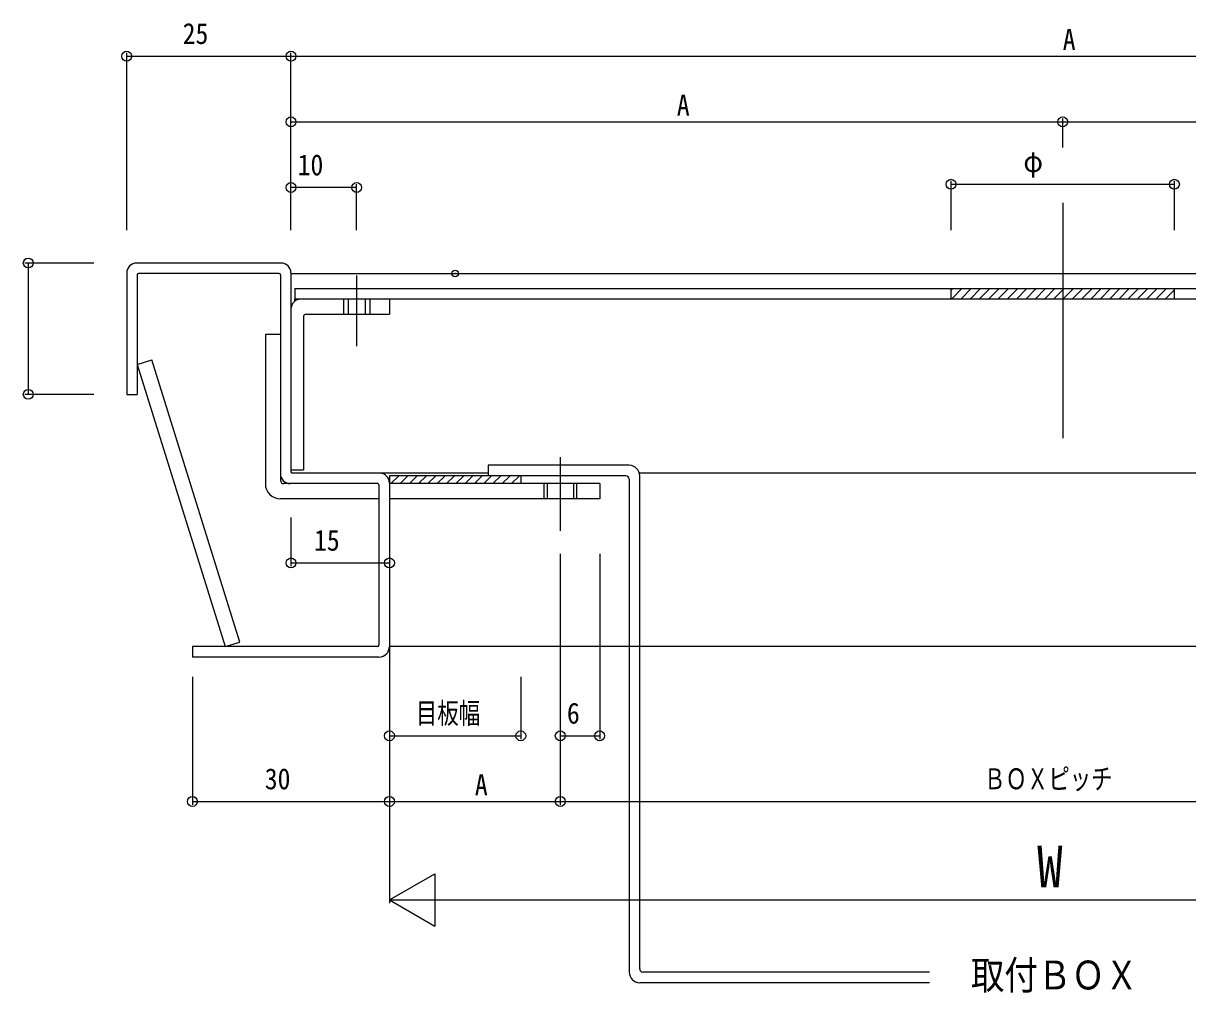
# Model space of a CAD drawing. Units: millimetres, scale not verified. Extents: x -397 to 397, y -282 to 282.
# Drawn here: x -17.9 to 159.4, y -60.1 to 87.5 of the extents above; entities that cross this region are included whole.
import ezdxf
from ezdxf.enums import TextEntityAlignment as Align

# ---------------------------------------------------------------- set-up
doc = ezdxf.new("R2010")
doc.units = ezdxf.units.MM
doc.header["$LTSCALE"] = 2
doc.header["$PDMODE"] = 32
doc.header["$PDSIZE"] = 1
for name, color, linetype in [('0-2_YKK_11', 7, 'Continuous'), ('0-3_YKK_12', 2, 'Continuous'), ('0-4_YKK_13', 4, 'Continuous'), ('0-7_YKK_D', 6, 'Continuous')]:
    doc.layers.add(name, color=color, linetype=linetype)
doc.styles.add('ＭＳ ゴシック', font='')
doc.styles.get('ＭＳ ゴシック').set_extended_font_data('MS Gothic')

msp = doc.modelspace()

# ---------------------------------------------------------------- linework, layer by layer
at = {"layer": '0-2_YKK_11'}
for p, q in [((140.336, 60.212), (140.336, 24.341)), ((21.336, 51.022), (-0.664, 51.022)), ((-2.164, 49.522), (-2.164, 31.022)), ((-0.564, 49.222), (-0.564, 31.022)), ((21.036, 49.422), (-0.364, 49.422)), ((21.236, 49.222), (21.236, 18.922)), ((22.836, 49.522), (22.836, 19.222)), ((32.836, 49.122), (32.836, 38.377)), ((23.436, 47.122), (257.236, 47.122)), ((23.436, 47.122), (23.436, 45.522)), ((123.336, 46.878), (123.58, 47.122)), ((123.336, 45.522), (123.336, 47.122)), ((123.336, 45.522), (123.336, 47.122)), ((123.336, 45.522), (123.336, 47.122)), ((123.395, 45.522), (124.995, 47.122)), ((124.809, 45.522), (126.409, 47.122)), ((126.223, 45.522), (127.823, 47.122)), ((127.637, 45.522), (129.237, 47.122)), ((129.051, 45.522), (130.651, 47.122)), ((130.466, 45.522), (132.066, 47.122)), ((131.88, 45.522), (133.48, 47.122)), ((133.294, 45.522), (134.894, 47.122)), ((134.708, 45.522), (136.308, 47.122)), ((136.123, 45.522), (137.723, 47.122)), ((137.537, 45.522), (139.137, 47.122)), ((138.951, 45.522), (140.551, 47.122)), ((140.365, 45.522), (141.965, 47.122)), ((141.779, 45.522), (143.379, 47.122)), ((143.194, 45.522), (144.794, 47.122)), ((144.608, 45.522), (146.208, 47.122)), ((146.022, 45.522), (147.622, 47.122)), ((147.436, 45.522), (149.036, 47.122)), ((148.85, 45.522), (150.45, 47.122)), ((150.265, 45.522), (151.865, 47.122)), ((151.679, 45.522), (153.279, 47.122)), ((153.093, 45.522), (154.693, 47.122)), ((154.507, 45.522), (156.107, 47.122)), ((155.921, 45.522), (157.336, 46.936)), ((157.336, 45.522), (157.336, 47.122)), ((157.336, 45.522), (157.336, 47.122)), ((157.336, 45.522), (157.336, 47.122)), ((257.236, 45.522), (23.436, 45.522)), ((23.436, 45.222), (23.436, 45.522)), ((30.836, 45.522), (30.836, 43.222)), ((31.536, 45.522), (31.536, 43.222)), ((34.136, 45.522), (34.136, 43.222)), ((34.836, 45.522), (34.836, 43.222)), ((37.836, 45.522), (37.836, 43.222)), ((24.736, 42.822), (24.736, 19.522)), ((25.136, 43.222), (37.836, 43.222)), ((18.936, 40.122), (18.936, 17.422)), ((21.236, 40.122), (18.936, 40.122)), ((21.236, 40.122), (21.236, 17.922)), ((-2.164, 31.022), (-0.564, 31.022)), ((63.836, 21.475), (63.836, 10.228)), ((22.836, 19.522), (24.736, 19.522)), ((74.336, 20.222), (52.836, 20.222)), ((52.836, 20.222), (52.836, 18.622)), ((36.336, 19.022), (23.036, 19.022)), ((57.836, 18.622), (37.836, 18.622)), ((37.836, 18.622), (37.836, 17.422)), ((38.037, 17.422), (39.237, 18.622)), ((39.451, 17.422), (40.651, 18.622)), ((40.865, 17.422), (42.065, 18.622)), ((42.279, 17.422), (43.479, 18.622)), ((43.694, 17.422), (44.894, 18.622)), ((45.108, 17.422), (46.308, 18.622)), ((46.522, 17.422), (47.722, 18.622)), ((47.936, 17.422), (49.136, 18.622)), ((49.35, 17.422), (50.55, 18.622)), ((50.765, 17.422), (51.965, 18.622)), ((52.179, 17.422), (53.379, 18.622)), ((73.836, 18.622), (52.836, 18.622)), ((53.593, 17.422), (54.793, 18.622)), ((55.007, 17.422), (56.207, 18.622)), ((56.421, 17.422), (57.621, 18.622)), ((57.836, 18.622), (57.836, 17.422)), ((74.336, 18.122), (74.336, -56.978)), ((75.936, -56.478), (75.936, 18.622)), ((36.036, 17.422), (21.736, 17.422)), ((36.036, 17.422), (22.736, 17.422)), ((36.236, 17.222), (36.236, -7.178)), ((37.836, 17.522), (37.836, -7.378)), ((69.836, 17.422), (37.836, 17.422)), ((61.336, 17.422), (61.336, 15.122)), ((61.836, 17.422), (61.836, 15.122)), ((65.836, 17.422), (65.836, 15.122)), ((66.336, 15.122), (66.336, 17.422)), ((69.836, 17.422), (69.836, 15.122)), ((36.236, 15.122), (21.236, 15.122)), ((69.836, 15.122), (37.836, 15.122)), ((36.036, -7.378), (7.836, -7.378)), ((7.836, -7.378), (7.836, -8.978)), ((36.236, -8.978), (7.836, -8.978)), ((120.035, -56.978), (76.436, -56.978)), ((120.035, -58.578), (75.936, -58.578))]:
    msp.add_line(p, q, dxfattribs=at)
for centre, radius, start, end in [((-0.664, 49.522), 1.5, 90, 180), ((21.336, 49.522), 1.5, 0, 90), ((-0.364, 49.222), 0.2, 90, 180), ((21.036, 49.222), 0.2, 0, 90), ((24.336, 44.022), 1.5, 90, 180), ((25.136, 42.822), 0.4, 90, 180), ((74.336, 18.622), 1.6, 0, 90), ((22.736, 18.922), 1.5, 180, 270), ((21.736, 17.922), 0.5, 180, 270), ((23.036, 19.222), 0.2, 180, 270), ((36.336, 17.522), 1.5, 0, 90), ((73.836, 18.122), 0.5, 0, 90), ((21.236, 17.422), 2.3, 180, 270), ((36.036, 17.222), 0.2, 0, 90), ((36.036, -7.178), 0.2, 270, 0), ((36.236, -7.378), 1.6, 270, 0), ((76.436, -56.478), 0.5, 180, 270), ((75.936, -56.978), 1.6, 180, 270)]:
    msp.add_arc(centre, radius, start, end, dxfattribs=at)
msp.add_point((47.836, 49.422), dxfattribs=at)
at = {"layer": '0-3_YKK_12'}
for p, q in [((22.836, 49.422), (257.836, 49.422)), ((52.836, 19.022), (36.336, 19.022)), ((204.787, 19.022), (75.885, 19.022)), ((242.836, -7.378), (37.836, -7.378))]:
    msp.add_line(p, q, dxfattribs=at)
at = {"layer": '0-4_YKK_13'}
for p, q in [((-0.564, 35.581), (1.631, 36.266)), ((-0.564, 35.581), (12.836, -7.378)), ((15.031, -6.693), (1.631, 36.266)), ((12.836, -7.378), (15.031, -6.693))]:
    msp.add_line(p, q, dxfattribs=at)
at = {"layer": '0-7_YKK_D'}
for p, q in [((-2.164, 56.022), (-2.164, 83.022)), ((-2.164, 82.522), (22.836, 82.522)), ((22.836, 56.022), (22.836, 83.022)), ((22.836, 56.022), (22.836, 83.022)), ((22.836, 82.522), (257.836, 82.522)), ((22.836, 56.022), (22.836, 73.022)), ((140.336, 68.607), (140.336, 73.022)), ((140.336, 69.335), (140.336, 73.022)), ((22.836, 72.522), (140.336, 72.522)), ((140.336, 72.522), (257.836, 72.522)), ((22.836, 56.022), (22.836, 63.022)), ((32.836, 62.522), (22.836, 62.522)), ((32.836, 56.022), (32.836, 63.022)), ((123.336, 56.022), (123.336, 63.526)), ((123.336, 56.022), (123.336, 63.526)), ((123.336, 56.022), (123.336, 63.526)), ((123.336, 63.026), (157.336, 63.026)), ((123.336, 63.026), (157.336, 63.026)), ((123.336, 63.026), (157.336, 63.026)), ((157.336, 56.022), (157.336, 63.526)), ((157.336, 56.022), (157.336, 63.526)), ((157.336, 56.022), (157.336, 63.526)), ((-7.164, 51.022), (-17.664, 51.022)), ((-17.164, 51.022), (-17.164, 31.022)), ((-7.164, 31.022), (-17.664, 31.022)), ((37.836, 17.522), (37.836, 4.858)), ((22.836, 12.275), (22.836, 4.858)), ((22.836, 5.358), (37.836, 5.358)), ((63.836, 6.733), (63.836, -31.478)), ((69.836, 6.733), (69.836, -21.478)), ((37.836, -7.378), (37.836, -31.478)), ((7.836, -11.978), (7.836, -31.478)), ((37.836, -11.978), (37.836, -21.478)), ((57.836, -11.978), (57.836, -21.478)), ((63.836, -11.978), (63.836, -31.478)), ((37.836, -13.978), (37.836, -46.478)), ((37.836, -13.978), (37.836, -31.478)), ((63.836, -13.978), (63.836, -21.478)), ((37.836, -20.978), (57.836, -20.978)), ((63.836, -20.978), (69.836, -20.978)), ((7.836, -30.978), (37.836, -30.978)), ((37.836, -30.978), (63.836, -30.978)), ((63.836, -30.978), (216.836, -30.978)), ((37.836, -45.978), (242.836, -45.978)), ((37.836, -45.978), (44.764, -49.978))]:
    msp.add_line(p, q, dxfattribs=at)
msp.add_lwpolyline([(37.836, -45.978), (44.764, -41.978), (44.764, -49.978)], dxfattribs=at)
for centre in [(-2.164, 82.522), (22.836, 82.522), (22.836, 82.522), (22.836, 72.522), (140.336, 72.522), (140.336, 72.522), (22.836, 62.522), (32.836, 62.522), (123.336, 63.026), (123.336, 63.026), (123.336, 63.026), (157.336, 63.026), (157.336, 63.026), (157.336, 63.026), (-17.164, 51.022), (-17.164, 31.022), (22.836, 5.358), (37.836, 5.358), (37.836, -20.978), (57.836, -20.978), (63.836, -20.978), (69.836, -20.978), (7.836, -30.978), (37.836, -30.978), (37.836, -30.978), (63.836, -30.978), (63.836, -30.978)]:
    msp.add_circle(centre, 0.75, dxfattribs=at)

# ---------------------------------------------------------------- texts
at = {"layer": '0-2_YKK_11', "style": 'ＭＳ ゴシック', "width": 0.85}
msp.add_text('取付ＢＯＸ', height=4.399, dxfattribs=at).set_placement((126.349, -60.929), align=Align.BOTTOM_LEFT)
at = {"layer": '0-7_YKK_D', "style": 'ＭＳ ゴシック'}
for s, height, width, p in [('25', 3.189, 0.9, (6.354, 83.422)), ('A', 3.189, 0.9, (140.336, 82.522)), ('A', 3.189, 0.9, (81.586, 72.522)), ('10', 3.189, 0.9, (23.854, 63.422)), ('φ  ', 3.189, 0.9, (134.354, 63.926)), ('φ  ', 3.189, 0.9, (134.354, 63.926)), ('φ  ', 3.189, 0.9, (134.354, 63.926)), ('15', 3.189, 0.9, (26.354, 6.258)), ('目板幅', 3.189, 0.75, (41.854, -20.078)), ('6', 3.189, 0.9, (64.854, -20.078)), ('30', 3.189, 0.9, (18.854, -30.078)), ('ＢＯＸピッチ', 3.189, 0.75, (128.354, -30.078)), ('A', 3.189, 0.9, (50.836, -30.978)), ('W', 6.378, 0.9, (136.427, -45.978))]:
    msp.add_text(s, height=height, dxfattribs=dict(at, width=width)).set_placement(p, align=Align.BOTTOM_LEFT)

doc.saveas('drawing.dxf')
